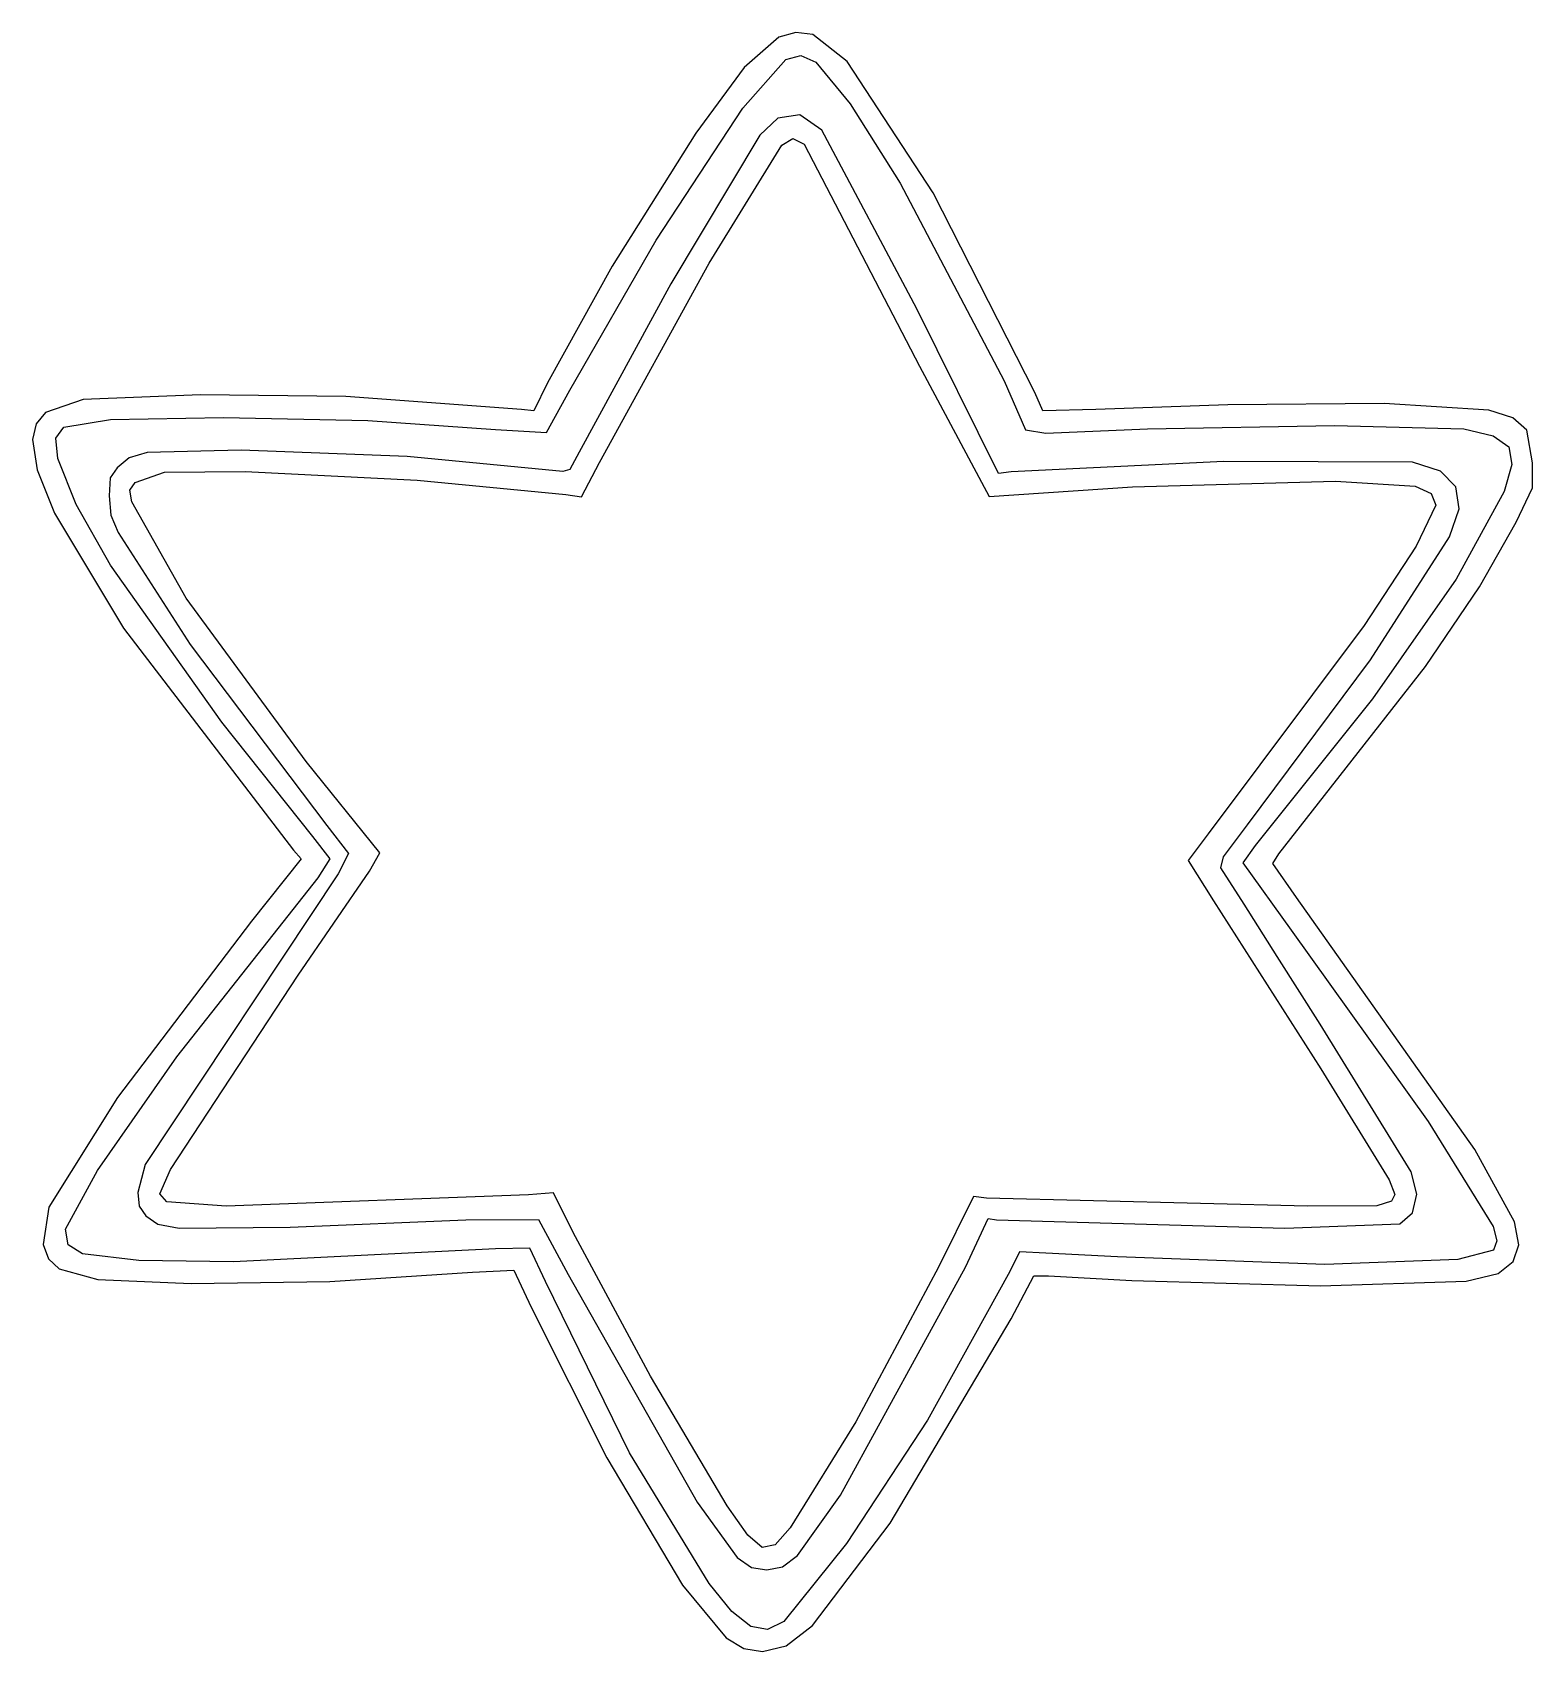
# Model space of a CAD drawing. Extents: x 11.7 to 48.2, y 9.9 to 49.3.
import ezdxf

# ---------------------------------------------------------------- set-up
doc = ezdxf.new("R2010")
doc.units = 0

msp = doc.modelspace()

# ---------------------------------------------------------------- linework, layer by layer
at = {"layer": 'Layer 1'}
for p, q in [((30.288397, 49.27634), (29.868016, 49.158092)), ((30.695755, 49.220937), (30.288397, 49.27634)), ((31.528456, 48.569331), (30.695755, 49.220937)), ((29.868, 49.1581), (29.030341, 48.422976)), ((29.868016, 49.158092), (29.868, 49.1581)), ((29.030341, 48.422976), (27.85034, 46.82952)), ((28.994791, 47.431505), (30.042488, 48.618121)), ((30.042488, 48.618121), (30.404159, 48.714352)), ((30.404159, 48.714352), (30.767691, 48.549485)), ((30.767679, 48.549493), (31.602033, 47.542936)), ((30.767691, 48.549485), (30.767679, 48.549493)), ((33.618886, 45.380761), (31.528456, 48.569331)), ((26.891954, 44.226392), (28.994791, 47.431505)), ((30.383208, 47.26865), (29.848198, 47.193401)), ((30.913258, 46.902328), (30.383208, 47.26865)), ((31.602033, 47.542936), (32.823382, 45.612305)), ((29.8482, 47.1934), (29.411591, 46.776637)), ((29.848198, 47.193401), (29.8482, 47.1934)), ((33.221998, 42.556078), (30.913258, 46.902328)), ((27.85034, 46.82952), (25.821925, 43.594642)), ((29.411591, 46.776637), (27.247565, 43.167168)), ((28.181977, 43.666612), (29.940821, 46.538479)), ((29.940821, 46.538479), (30.214528, 46.697246)), ((30.214528, 46.697246), (30.483275, 46.558325)), ((30.483268, 46.558332), (33.288148, 41.160252)), ((30.483275, 46.558325), (30.483268, 46.558332)), ((32.823382, 45.612305), (35.345459, 40.809603)), ((36.093006, 40.525141), (33.618886, 45.380761)), ((24.794081, 40.584675), (26.891954, 44.226392)), ((25.821925, 43.594642), (24.24501, 40.75668)), ((25.515191, 38.825049), (28.181977, 43.666612)), ((27.247565, 43.167168), (25.019041, 39.076437)), ((35.213198, 38.553828), (33.221998, 42.556078)), ((33.288148, 41.160252), (34.981658, 37.998142)), ((24.24501, 40.75668), (23.914246, 40.075305)), ((24.225166, 39.552685), (24.794081, 40.584675)), ((35.345459, 40.809603), (35.868067, 39.618853)), ((12.965948, 40.353147), (12.044768, 40.038094)), ((15.81796, 40.466434), (12.965948, 40.353147)), ((19.349698, 40.425916), (15.81796, 40.466434)), ((23.616558, 40.114997), (19.349698, 40.425916)), ((36.284849, 40.075301), (36.093006, 40.525141)), ((40.783249, 40.227452), (37.574829, 40.114992)), ((44.587039, 40.260529), (40.783249, 40.227452)), ((47.126482, 40.0968), (44.587039, 40.260529)), ((11.823568, 39.762423), (11.728888, 39.380699)), ((12.044768, 40.038094), (11.823568, 39.762423)), ((12.489646, 39.684991), (13.627478, 39.867738)), ((13.627478, 39.867738), (16.372826, 39.916526)), ((16.372826, 39.916526), (19.878101, 39.845412)), ((19.878101, 39.845412), (22.981496, 39.625453)), ((23.914246, 40.075305), (23.616558, 40.114997)), ((37.574829, 40.114992), (36.284849, 40.075301)), ((47.711831, 39.907024), (47.126482, 40.0968)), ((48.053449, 39.605615), (47.711831, 39.907024)), ((11.728888, 39.380699), (11.841658, 38.642061)), ((12.295322, 39.417899), (12.489646, 39.684991)), ((12.34411, 38.917617), (12.295322, 39.417899)), ((22.981496, 39.625453), (24.225166, 39.552685)), ((35.868067, 39.618853), (36.364214, 39.532854)), ((36.364214, 39.532854), (38.831714, 39.638699)), ((38.831714, 39.638699), (43.377244, 39.718083)), ((43.377244, 39.718083), (46.518684, 39.638699)), ((46.518684, 39.638699), (47.236339, 39.470733)), ((47.236339, 39.470733), (47.611034, 39.202916)), ((48.19237, 38.81178), (48.053449, 39.605615)), ((14.52057, 39.066514), (14.079001, 38.936689)), ((16.802844, 39.122744), (14.52057, 39.066514)), ((20.838174, 38.970592), (16.802844, 39.122744)), ((24.622124, 38.600136), (20.838174, 38.970592)), ((25.019041, 39.076437), (24.790813, 38.654712)), ((47.611034, 39.202916), (47.68432, 38.772611)), ((11.841658, 38.642061), (12.268861, 37.589609)), ((12.78971, 37.803562), (12.34411, 38.917617)), ((13.786274, 38.69275), (13.623373, 38.448811)), ((14.079001, 38.936689), (13.786274, 38.69275)), ((14.229505, 38.335518), (14.943129, 38.590206)), ((14.943129, 38.590206), (16.902085, 38.606745)), ((16.902085, 38.606745), (21.083775, 38.395055)), ((24.790813, 38.654712), (24.622124, 38.600136)), ((25.078582, 37.991522), (25.515191, 38.825049)), ((35.517501, 38.59352), (35.213198, 38.553828)), ((40.684038, 38.844073), (35.517501, 38.59352)), ((45.275051, 38.83167), (40.684038, 38.844073)), ((45.950534, 38.614401), (45.275051, 38.83167)), ((46.327708, 38.234644), (45.950534, 38.614401)), ((47.68432, 38.772611), (47.497747, 38.117179)), ((48.19237, 38.203173), (48.19237, 38.81178)), ((13.623373, 38.448811), (13.594431, 38.011375)), ((14.097199, 38.15277), (14.229505, 38.335518)), ((21.083775, 38.395055), (24.694895, 38.044445)), ((34.981658, 37.998142), (38.465436, 38.228023)), ((38.465436, 38.228023), (43.402918, 38.368598)), ((43.402918, 38.368598), (45.335409, 38.246215)), ((45.335409, 38.246215), (45.729535, 38.067189)), ((46.403474, 37.698599), (46.327708, 38.234644)), ((47.788837, 37.376262), (48.19237, 38.203173)), ((13.626649, 36.326077), (12.78971, 37.803562)), ((13.594431, 38.011375), (13.631642, 37.544997)), ((14.143506, 37.865832), (14.097199, 38.15277)), ((15.466566, 35.524022), (14.143506, 37.865832)), ((24.694895, 38.044445), (25.078582, 37.991522)), ((45.843958, 37.786452), (45.361146, 36.788061)), ((45.729535, 38.067189), (45.843958, 37.786452)), ((47.497747, 38.117179), (46.334283, 35.989535)), ((12.268861, 37.589609), (13.945008, 34.796299)), ((13.631642, 37.544997), (13.812736, 37.118311)), ((46.17473, 37.01247), (46.403474, 37.698599)), ((13.812736, 37.118311), (15.565786, 34.399431)), ((44.251331, 34.029804), (46.17473, 37.01247)), ((46.897839, 35.804612), (47.788837, 37.376262)), ((45.361146, 36.788061), (44.095042, 34.860014)), ((16.33313, 32.514017), (13.626649, 36.326077)), ((46.334283, 35.989535), (44.302557, 33.082939)), ((18.383906, 31.554852), (15.466566, 35.524022)), ((45.587598, 33.862713), (46.897839, 35.804612)), ((13.945008, 34.796299), (18.072948, 29.398219)), ((44.095042, 34.860014), (40.306958, 29.795182)), ((15.565786, 34.399431), (18.886666, 30.000261)), ((41.26618, 30.02011), (44.251331, 34.029804)), ((42.026917, 29.312222), (45.587598, 33.862713)), ((44.302557, 33.082939), (41.451367, 29.510679)), ((18.54264, 29.735597), (16.33313, 32.514017)), ((20.176646, 29.338732), (18.383906, 31.554852)), ((18.886666, 30.000261), (19.409274, 29.318886)), ((40.676592, 29.239502), (41.26618, 30.02011)), ((18.966019, 29.193143), (18.54264, 29.735597)), ((40.306958, 29.795182), (39.824042, 29.153499)), ((18.264791, 29.193145), (17.054191, 27.678245)), ((18.072948, 29.398219), (18.264791, 29.193145)), ((18.674946, 28.730073), (18.966019, 29.193143)), ((19.409274, 29.318886), (19.164508, 28.822739)), ((19.925265, 28.888892), (20.176646, 29.338732)), ((39.824042, 29.153499), (40.439264, 28.167821)), ((40.617882, 28.97489), (40.676592, 29.239502)), ((41.451367, 29.510679), (41.147064, 29.093916)), ((41.874765, 29.074072), (42.026917, 29.312222)), ((19.164508, 28.822739), (14.467648, 21.757609)), ((15.241606, 24.377213), (18.674946, 28.730073)), ((18.192055, 26.361852), (19.925265, 28.888892)), ((41.180182, 28.088441), (40.617882, 28.97489)), ((41.147064, 29.093916), (42.324584, 27.453326)), ((42.450295, 28.247161), (41.874765, 29.074072)), ((40.439264, 28.167821), (43.045684, 24.086191)), ((41.987247, 26.818301), (41.180182, 28.088441)), ((46.789925, 22.128021), (42.450295, 28.247161)), ((17.054191, 27.678245), (13.799467, 23.39071)), ((42.324584, 27.453326), (45.654555, 22.807737)), ((43.032467, 25.171091), (41.987247, 26.818301)), ((15.086172, 21.64267), (18.192055, 26.361852)), ((45.241977, 21.585601), (43.032467, 25.171091)), ((13.30829, 21.618637), (15.241606, 24.377213)), ((43.045684, 24.086191), (44.703641, 21.392113)), ((13.799467, 23.39071), (12.132411, 20.725575)), ((45.654555, 22.807737), (47.233134, 20.255886)), ((47.754931, 20.370835), (46.789925, 22.128021)), ((14.467648, 21.757609), (14.289035, 21.082849)), ((12.535956, 20.189733), (13.30829, 21.618637)), ((14.830036, 21.04533), (15.086172, 21.64267)), ((44.703641, 21.392113), (44.840186, 21.031166)), ((45.37759, 21.041493), (45.241977, 21.585601)), ((14.289035, 21.082849), (14.323765, 20.746296)), ((14.996865, 20.857932), (14.830036, 21.04533)), ((16.438995, 20.752087), (14.996865, 20.857932)), ((23.788585, 21.023314), (16.438995, 20.752087)), ((24.397192, 21.069621), (23.788585, 21.023314)), ((24.873493, 20.110404), (24.397192, 21.069621)), ((34.604575, 20.983621), (33.751203, 19.270261)), ((34.915494, 20.943929), (34.604575, 20.983621)), ((42.721534, 20.752086), (34.915494, 20.943929)), ((44.759044, 20.871161), (44.407607, 20.759528)), ((44.840186, 21.031166), (44.759044, 20.871161)), ((45.275053, 20.586692), (45.37759, 21.041493)), ((12.132411, 20.725575), (11.989355, 19.815973)), ((14.323765, 20.746296), (14.487494, 20.513934)), ((14.487494, 20.513934), (14.778567, 20.312374)), ((44.407607, 20.759528), (42.721534, 20.752086)), ((44.964134, 20.32208), (45.275053, 20.586692)), ((12.599628, 19.811835), (12.535956, 20.189733)), ((14.778567, 20.312374), (15.292905, 20.211285)), ((15.292905, 20.211285), (17.993594, 20.236092)), ((17.993594, 20.236092), (22.260454, 20.414705)), ((22.260454, 20.414705), (24.033354, 20.42132)), ((24.033354, 20.42132), (24.754421, 19.08503)), ((26.753059, 16.615046), (24.873493, 20.110404)), ((34.406131, 19.27025), (34.961815, 20.44777)), ((34.961815, 20.44777), (35.160274, 20.414694)), ((35.160274, 20.414694), (42.172484, 20.216235)), ((42.172484, 20.216235), (44.964134, 20.32208)), ((47.233134, 20.255886), (47.324818, 19.903725)), ((47.856951, 19.806984), (47.754931, 20.370835)), ((11.989355, 19.815973), (12.118457, 19.469704)), ((12.946104, 19.587742), (12.599628, 19.811835)), ((22.988104, 19.713433), (16.620063, 19.397553)), ((23.821631, 19.726664), (22.988104, 19.713433)), ((24.198703, 18.919599), (23.821631, 19.726664)), ((47.24223, 19.681183), (46.373146, 19.448821)), ((47.324818, 19.903725), (47.24223, 19.681183)), ((47.722681, 19.402521), (47.856951, 19.806984)), ((12.118457, 19.469704), (12.377177, 19.223905)), ((14.313292, 19.426908), (12.946104, 19.587742)), ((16.620063, 19.397553), (14.313292, 19.426908)), ((35.722533, 19.640665), (35.484383, 19.164364)), ((36.364216, 19.607588), (35.722533, 19.640665)), ((38.104036, 19.514974), (36.364216, 19.607588)), ((43.144059, 19.330573), (38.104036, 19.514974)), ((46.373146, 19.448821), (43.144059, 19.330573)), ((47.351394, 19.114756), (47.722681, 19.402521)), ((12.377177, 19.223905), (13.319028, 18.964255)), ((13.319028, 18.964255), (15.585597, 18.873295)), ((15.585597, 18.873295), (18.958568, 18.919603)), ((18.958568, 18.919603), (22.425807, 19.144522)), ((22.425807, 19.144522), (23.431327, 19.190829)), ((23.431327, 19.190829), (23.854706, 18.29115)), ((26.243654, 14.75197), (24.198703, 18.919599)), ((24.754421, 19.08503), (27.890071, 13.55465)), ((31.369711, 13.72664), (34.406131, 19.27025)), ((33.751203, 19.270261), (31.740154, 15.506159)), ((35.484383, 19.164364), (33.486563, 15.545804)), ((35.517466, 18.01331), (36.066535, 19.05191)), ((36.066535, 19.05191), (36.423761, 19.05191)), ((36.423761, 19.05191), (38.454651, 18.93945)), ((38.454651, 18.93945), (43.034912, 18.816241)), ((43.034912, 18.816241), (46.578231, 18.92622)), ((46.578231, 18.92622), (47.351394, 19.114756)), ((23.854706, 18.29115), (25.687969, 14.62876)), ((32.573666, 13.04523), (35.517466, 18.01331)), ((28.617743, 13.462034), (26.753059, 16.615046)), ((31.740154, 15.506159), (30.145873, 12.932811)), ((33.486563, 15.545804), (31.514382, 12.553211)), ((25.687969, 14.62876), (27.526196, 11.53694)), ((28.174493, 11.576629), (26.243654, 14.75197)), ((27.890071, 13.55465), (28.860866, 12.21257)), ((29.114199, 12.753267), (28.617743, 13.462034)), ((30.327801, 12.256396), (31.369711, 13.72664)), ((30.687483, 10.553744), (32.573666, 13.04523)), ((29.468633, 12.450721), (29.114199, 12.753267)), ((30.145873, 12.932811), (29.779655, 12.521526)), ((28.860866, 12.21257), (29.211062, 11.970389)), ((29.779655, 12.521526), (29.468633, 12.450721)), ((29.957551, 11.981449), (30.327801, 12.256396)), ((31.514382, 12.553211), (29.993693, 10.657104)), ((29.211062, 11.970389), (29.583581, 11.90744)), ((29.583581, 11.90744), (29.957551, 11.981449)), ((27.526196, 11.53694), (28.58795, 10.256055)), ((28.733172, 10.895254), (28.174493, 11.576629)), ((29.190763, 10.531413), (28.733172, 10.895254)), ((29.993693, 10.657104), (29.595019, 10.460299)), ((28.58795, 10.256055), (29.020219, 9.997336)), ((29.595019, 10.460299), (29.190763, 10.531413)), ((30.051692, 10.061835), (30.687483, 10.553744)), ((29.020219, 9.997336), (29.471096, 9.92281)), ((29.471096, 9.92281), (30.051692, 10.061835))]:
    msp.add_line(p, q, dxfattribs=at)

doc.saveas('drawing.dxf')
